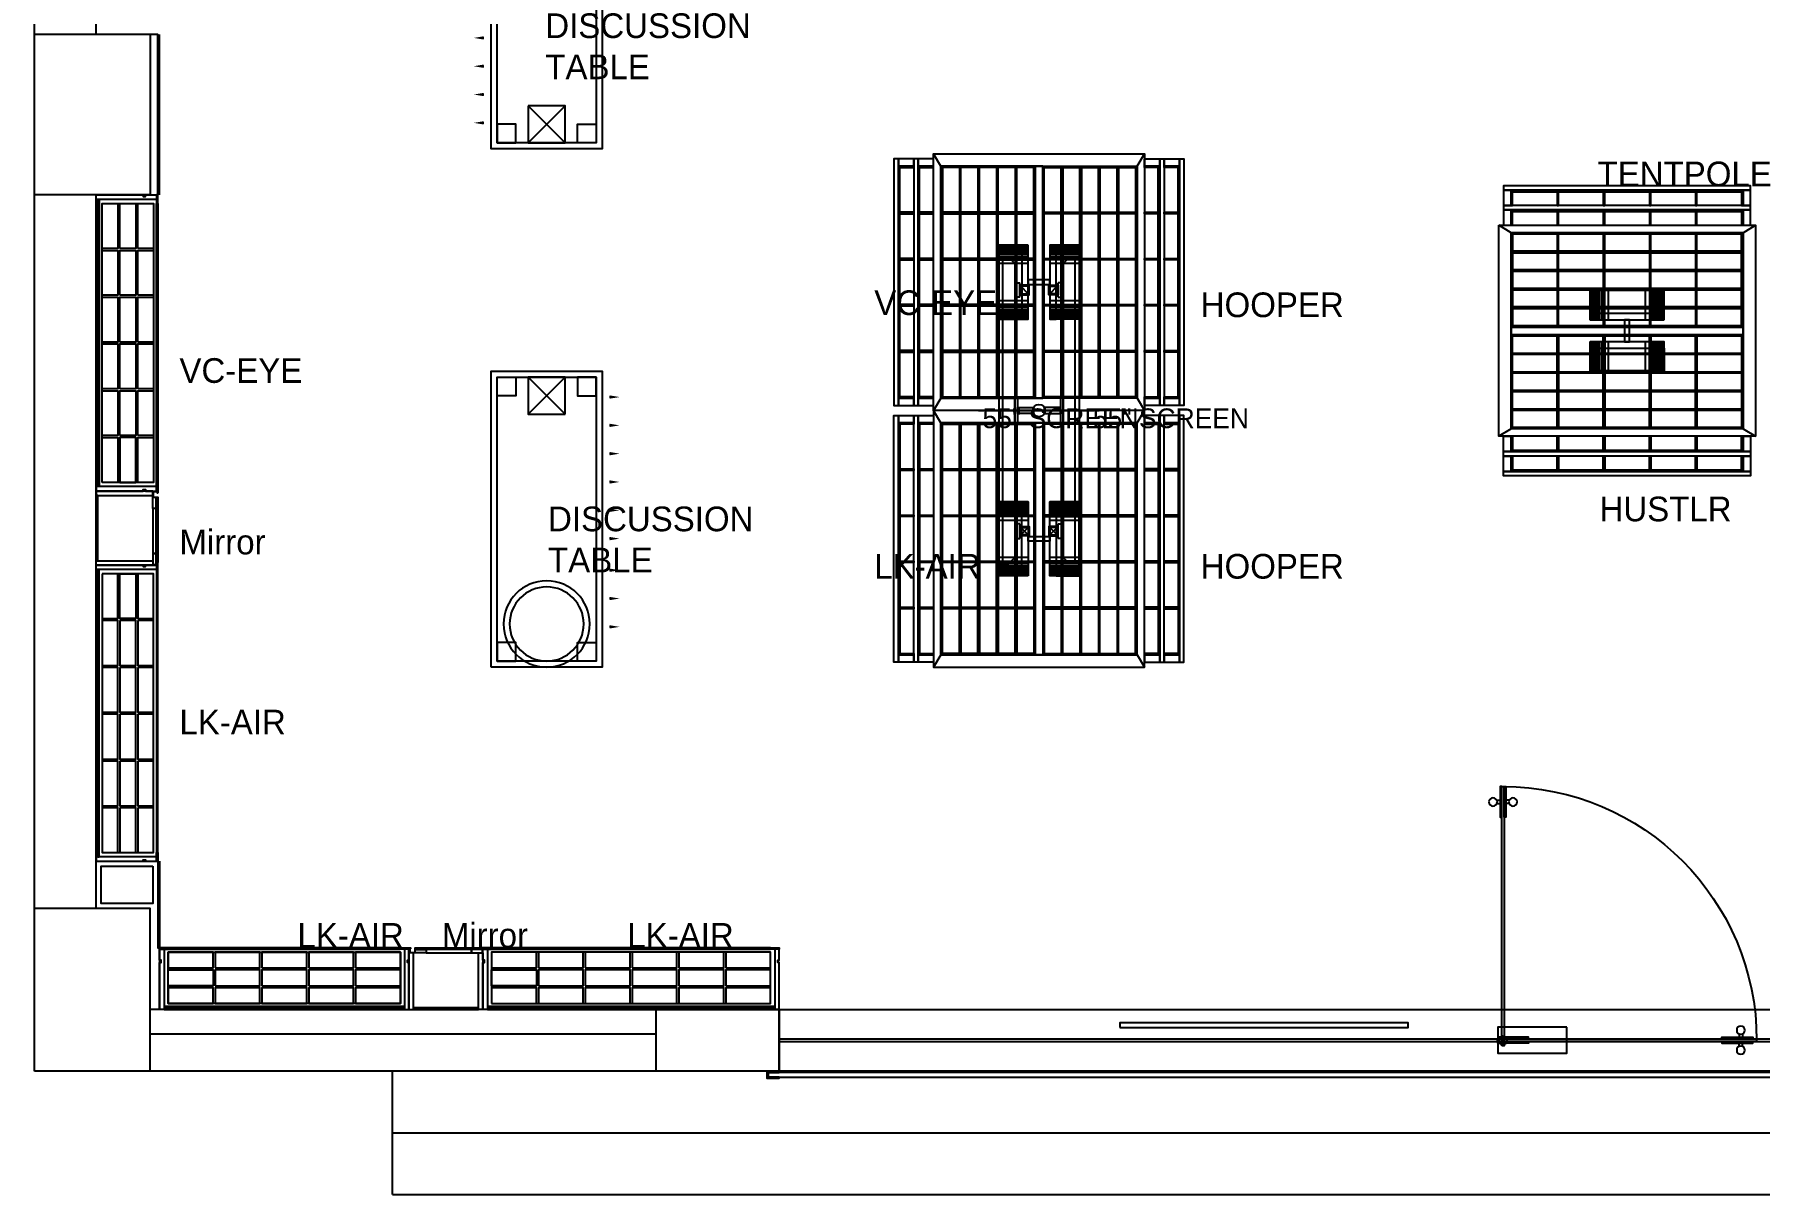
# Model space of a CAD drawing. Header units: metres. Extents: x 9275 to 22055, y -1037022 to -1028289.
# Drawn here: x 9275 to 16264, y -1037022 to -1032322 of the extents above; entities that cross this region are included whole.
import ezdxf

# ---------------------------------------------------------------- set-up
doc = ezdxf.new("R2010")
doc.units = ezdxf.units.M
for name, color, linetype in [('beam', 90, 'Continuous'), ('Column', 243, 'Continuous'), ('Floor-Unit', 1, 'Continuous'), ('Glass-FrontGlazing', 150, 'Continuous'), ('Glazing', 141, 'Continuous'), ('LENS_PARTITION', 21, 'Continuous'), ('LENS_TEXT', 31, 'Continuous'), ('LN-DIMENSION', 252, 'Continuous'), ('LN-ELEVATION-1', 81, 'Continuous'), ('LN-ELEVATION-2', 103, 'Continuous'), ('LN-ELEVATION-3', 125, 'Continuous'), ('LN-ELEVATION-4', 145, 'Continuous'), ('LN-ELEVATION-5', 167, 'Continuous'), ('Mirror', 4, 'Continuous'), ('shutter', 172, 'Continuous'), ('Steps', 4, 'Continuous'), ('TV', 3, 'Continuous'), ('wall', 5, 'Continuous')]:
    doc.layers.add(name, color=color, linetype=linetype)

# ---------------------------------------------------------------- blocks, each defined once
blk = doc.blocks.new('sfeqwef')
at = {"layer": 'beam'}
blk.add_lwpolyline([(-7983, -7973), (-8233, -7973), (-8233, -3017), (-7983, -3017)], close=True, dxfattribs=at)
at = {"layer": 'Column'}
for p, q in [((-4033, -469), (-4033, 0)), ((-7574, -469), (-7574, 0)), ((-4683, -469), (-4683, 0)), ((-8233, -469), (-7574, -469)), ((-4033, -469), (-4683, -469)), ((-7983, -2517), (-8233, -2517)), ((-7983, -3017), (-7983, -2517)), ((-7983, -3017), (-8233, -3017))]:
    blk.add_line(p, q, dxfattribs=at)
at = {"layer": 'LENS_PARTITION'}
for points in [[(-7383, -500), (-7733, -500), (-7733, -507), (-7983, -507), (-7983, -469), (-7574, -469), (-7574, -250), (-7383, -250)], [(-7403, -480), (-7554, -480), (-7554, -270), (-7403, -270)], [(-4683, -500), (-4033, -500), (-4033, -469), (-4683, -469)]]:
    blk.add_lwpolyline(points, close=True, dxfattribs=at)
at = {"layer": 'Mirror'}
for points in [[(-7383, -500), (-7733, -500)], [(-7383, -506), (-7733, -506)], [(-4683, -500), (-4033, -500)], [(-4683, -506), (-4033, -506)]]:
    blk.add_lwpolyline(points, dxfattribs=at)
at = {"layer": 'shutter'}
blk.add_lwpolyline([(-8233, -3017), (-8233, -2967), (-8261.9, -2967), (-8261.9, -3017), (-8257.2, -3017), (-8257.2, -2972.7), (-8238.1, -2972.7), (-8238.1, -3017), (-8233, -3017)], dxfattribs=at)
at = {"layer": 'shutter', "color": 5}
blk.add_lwpolyline([(-8257.2, -8017.3), (-8238.1, -8017.3), (-8238.1, -2972.7), (-8257.2, -2972.7)], close=True, dxfattribs=at)
at = {"layer": 'Steps'}
for p, q in [((-8733, -1450.4), (-8733, -12530)), ((-8733, -1450.4), (-8233, -1450.4)), ((-8483, -1450.4), (-8483, -12530))]:
    blk.add_line(p, q, dxfattribs=at)
at = {"layer": 'wall', "color": 1}
for p, q in [((-8233, -3017), (-8233, 0)), ((-8233, 0), (0, 0)), ((-7574, -250), (-4683, -250)), ((-4033, -250), (-471, -250)), ((-8083, -2517), (-8083, -469))]:
    blk.add_line(p, q, dxfattribs=at)
blk = doc.blocks.new('Entrance Door')
at = {"layer": 'Glazing'}
for p, q in [((30, -54.2), (18, -66.2)), ((1117.8, -31.3), (1117.8, -54.3)), ((1117.8, -89.2), (1117.8, -66.3)), ((1132.8, -31.3), (1132.8, -54.3)), ((1132.8, -89.2), (1132.8, -66.3)), ((-4.9, -1156.3), (18, -1156.3)), ((-4.9, -1171.3), (18, -1171.3)), ((52.9, -1156.3), (30, -1156.3)), ((52.9, -1171.3), (30, -1171.3))]:
    blk.add_line(p, q, dxfattribs=at)
for points in [[(320, -120.5), (0, -120.5), (0, 0), (320, 0)], [(-1.5, -66.2), (1198.8, -66.2), (1198.8, -54.2), (-1.5, -54.2)], [(0, -54.2), (142.5, -54.2), (142.5, -46.8), (0, -46.8)], [(0, -66.2), (142.5, -66.2), (142.5, -73.7), (0, -73.7)], [(18, -34.8), (18, -1235), (30, -1235), (30, -34.8)], [(1180.8, -54.3), (1038.3, -54.3), (1038.3, -46.8), (1180.8, -46.8)], [(1180.8, -66.3), (1038.3, -66.3), (1038.3, -73.8), (1180.8, -73.8)], [(18, -1092.5), (18, -1235), (10.5, -1235), (10.5, -1092.5)], [(30, -1092.5), (30, -1235), (37.5, -1235), (37.5, -1092.5)]]:
    blk.add_lwpolyline(points, close=True, dxfattribs=at)
for centre, radius in [((1125.3, -13.9), 19), ((24, -58.7), 19.8), ((1125.3, -106.6), 19), ((-22.4, -1163.8), 19), ((70.4, -1163.8), 19)]:
    blk.add_circle(centre, radius, dxfattribs=at)
blk.add_arc((24, -60.2), 1174.8, 270, 359.99955, dxfattribs=at)
blk = doc.blocks.new('GFCHGFD')
at = {"layer": 'LN-ELEVATION-1'}
for points in [[(-144.2, 105.2), (-126.2, 105.2), (-126.2, -123.8), (-144.2, -123.8)], [(-126.2, 99.2), (137.8, 99.2), (137.8, 105.2), (-126.2, 105.2)], [(155.8, 105.2), (137.8, 105.2), (137.8, -123.8), (155.8, -123.8)], [(-97.2, -137.8), (-97.2, -123.8), (-142.2, -123.8), (-142.2, -144.8), (-133.2, -144.8), (-133.2, -143.3), (-140.7, -143.3), (-140.7, -137.8)], [(85.8, -137.8), (85.8, -123.8), (130.8, -123.8), (130.8, -144.8), (121.8, -144.8), (121.8, -143.3), (129.3, -143.3), (129.3, -137.8)], [(147.8, -144.8), (147.8, -143.3), (152.3, -143.3), (152.3, -125.3), (130.8, -125.3), (130.8, -123.8), (153.8, -123.8), (153.8, -144.8)]]:
    blk.add_lwpolyline(points, close=True, dxfattribs=at)
at = {"layer": 'LN-ELEVATION-2'}
blk.add_lwpolyline([(-97.2, -137.8), (85.8, -137.8), (85.8, -123.8), (-97.2, -123.8)], close=True, dxfattribs=at)
at = {"layer": 'LN-ELEVATION-4'}
blk.add_line((121.8, -144.8), (-133.2, -144.8), dxfattribs=at)
at = {"layer": 'Mirror'}
blk.add_lwpolyline([(-140.7, -137.8), (129.3, -137.8), (129.3, -143.3), (-140.7, -143.3)], close=True, dxfattribs=at)
blk = doc.blocks.new('D-Table-1200')
at = {"layer": 'LN-ELEVATION-1', "linetype": 'ByBlock'}
for p, q in [((-1094.5, -480.3), (-1094.5, -479)), ((-979.8, -480.3), (-979.8, -479)), ((-865.1, -480.3), (-865.1, -479)), ((-750.4, -480.3), (-750.4, -479)), ((-635.6, -480.3), (-635.6, -479)), ((-520.9, -480.3), (-520.9, -479)), ((-392.9, -480.3), (-392.9, -479)), ((-278.1, -480.3), (-278.1, -479)), ((-163.4, -480.3), (-163.4, -479))]:
    blk.add_line(p, q, dxfattribs=at)
for points in [[(0, 0), (-1200, 0), (-1200, -450), (0, -450)], [(-25, -25), (-1175, -25), (-1175, -425), (-25, -425)]]:
    blk.add_lwpolyline(points, close=True, dxfattribs=at)
for radius in [175, 150]:
    blk.add_circle((-175, -225), radius, dxfattribs=at)
for points in [[(-1087.9, -480.3), (-1101.2, -480.3), (-1094.5, -520.3)], [(-973.1, -480.3), (-986.5, -480.3), (-979.8, -520.3)], [(-858.4, -480.3), (-871.8, -480.3), (-865.1, -520.3)], [(-743.7, -480.3), (-757, -480.3), (-750.4, -520.3)], [(-629, -480.3), (-642.3, -480.3), (-635.6, -520.3)], [(-514.2, -480.3), (-527.6, -480.3), (-520.9, -520.3)], [(-386.2, -480.3), (-399.5, -480.3), (-392.9, -520.3)], [(-271.5, -480.3), (-284.8, -480.3), (-278.1, -520.3)], [(-156.7, -480.3), (-170.1, -480.3), (-163.4, -520.3)]]:
    blk.add_solid(points, dxfattribs=at)
at = {"layer": 'LN-ELEVATION-5', "linetype": 'ByBlock'}
for p, q in [((-1025, -300), (-1175, -150)), ((-1175, -300), (-1025, -150))]:
    blk.add_line(p, q, dxfattribs=at)
for points in [[(-1100, -25), (-1175, -25), (-1175, -100), (-1100, -100)], [(-100, -25), (-25, -25), (-25, -100), (-100, -100)], [(-1025, -300), (-1175, -300), (-1175, -150), (-1025, -150)], [(-1100, -425), (-1175, -425), (-1175, -350), (-1100, -350)], [(-100, -425), (-25, -425), (-25, -350), (-100, -350)]]:
    blk.add_lwpolyline(points, close=True, dxfattribs=at)
blk = doc.blocks.new('12MM VC PLAN')
at = {"layer": 'LN-ELEVATION-1'}
for points in [[(-1200, 250), (-1200, 60), (-1194, 60), (-1194, 50), (-1200, 50), (-1200, 6), (-1182, 6), (-1182, 250)], [(-18, 238), (-1182, 238), (-1182, 244), (-18, 244)], [(0, 250), (0, 60), (-6, 60), (-6, 50), (0, 50), (0, 6), (-18, 6), (-18, 250)], [(-1165, 6), (-1165, 0), (-1200, 0), (-1200, 6)], [(-35, 6), (-35, 0), (0, 0), (0, 6)]]:
    blk.add_lwpolyline(points, close=True, dxfattribs=at)
at = {"layer": 'LN-ELEVATION-3'}
for p, q in [((-1182, 250), (-18, 250)), ((-1165, 6), (-35, 6)), ((-35, 0), (-1165, 0))]:
    blk.add_line(p, q, dxfattribs=at)
for points in [[(-1165, 226), (-35, 226), (-35, 18), (-1165, 18)], [(-1165, 226), (-983.3, 226), (-983.3, 162), (-1165, 162)], [(-975.3, 226), (-793.7, 226), (-793.7, 162), (-975.3, 162)], [(-785.7, 226), (-604, 226), (-604, 162), (-785.7, 162)], [(-596, 226), (-414.3, 226), (-414.3, 162), (-596, 162)], [(-406.3, 226), (-224.7, 226), (-224.7, 162), (-406.3, 162)], [(-216.7, 226), (-35, 226), (-35, 162), (-216.7, 162)], [(-1165, 90), (-983.3, 90), (-983.3, 154), (-1165, 154)], [(-975.3, 154), (-793.7, 154), (-793.7, 90), (-975.3, 90)], [(-785.7, 154), (-604, 154), (-604, 90), (-785.7, 90)], [(-596, 154), (-414.3, 154), (-414.3, 90), (-596, 90)], [(-406.3, 154), (-224.7, 154), (-224.7, 90), (-406.3, 90)], [(-216.7, 154), (-35, 154), (-35, 90), (-216.7, 90)], [(-1165, 82), (-983.3, 82), (-983.3, 18), (-1165, 18)], [(-975.3, 82), (-793.7, 82), (-793.7, 18), (-975.3, 18)], [(-785.7, 82), (-604, 82), (-604, 18), (-785.7, 18)], [(-596, 82), (-414.3, 82), (-414.3, 18), (-596, 18)], [(-406.3, 82), (-224.7, 82), (-224.7, 18), (-406.3, 18)], [(-216.7, 82), (-35, 82), (-35, 18), (-216.7, 18)]]:
    blk.add_lwpolyline(points, close=True, dxfattribs=at)
blk = doc.blocks.new('1010MM VC PLAN')
at = {"layer": 'LN-ELEVATION-1'}
for points in [[(-505.2, 24), (-505.2, -166), (-499.2, -166), (-499.2, -176), (-505.2, -176), (-505.2, -220), (-487.2, -220), (-487.2, 24)], [(486.8, 12), (-487.2, 12), (-487.2, 18), (486.8, 18)], [(504.8, 24), (504.8, -166), (498.8, -166), (498.8, -176), (504.8, -176), (504.8, -220), (486.8, -220), (486.8, 24)], [(-470.2, -220), (-470.2, -226), (-505.2, -226), (-505.2, -220)], [(469.8, -220), (469.8, -226), (504.8, -226), (504.8, -220)]]:
    blk.add_lwpolyline(points, close=True, dxfattribs=at)
at = {"layer": 'LN-ELEVATION-2'}
blk.add_lwpolyline([(470.2, 0), (-470.2, 0), (-470.2, -208), (470.2, -208)], close=True, dxfattribs=at)
at = {"layer": 'LN-ELEVATION-3'}
for p, q in [((-487.2, 24), (486.8, 24)), ((-470.2, -220), (469.8, -220)), ((469.8, -226), (-470.2, -226))]:
    blk.add_line(p, q, dxfattribs=at)
for points in [[(-470.2, 0), (-288.5, 0), (-288.5, -64), (-470.2, -64)], [(-280.5, 0), (-98.8, 0), (-98.8, -64), (-280.5, -64)], [(-90.8, 0), (90.8, 0), (90.8, -64), (-90.8, -64)], [(98.8, 0), (280.5, 0), (280.5, -64), (98.8, -64)], [(288.5, 0), (470.2, 0), (470.2, -64), (288.5, -64)], [(-470.2, -136), (-288.5, -136), (-288.5, -72), (-470.2, -72)], [(-280.5, -72), (-98.8, -72), (-98.8, -136), (-280.5, -136)], [(-90.8, -72), (90.8, -72), (90.8, -136), (-90.8, -136)], [(98.8, -72), (280.5, -72), (280.5, -136), (98.8, -136)], [(288.5, -72), (470.2, -72), (470.2, -136), (288.5, -136)], [(-470.2, -144), (-288.5, -144), (-288.5, -208), (-470.2, -208)], [(-280.5, -144), (-98.8, -144), (-98.8, -208), (-280.5, -208)], [(-90.8, -144), (90.8, -144), (90.8, -208), (-90.8, -208)], [(98.8, -144), (280.5, -144), (280.5, -208), (98.8, -208)], [(288.5, -144), (470.2, -144), (470.2, -208), (288.5, -208)]]:
    blk.add_lwpolyline(points, close=True, dxfattribs=at)
blk = doc.blocks.new('55 DER4')
at = {"layer": 'TV'}
for p, q in [((2111558.8, 1135690.5), (2111583.2, 1135690.5)), ((2111583.2, 1135690.5), (2111607.7, 1135666)), ((2111607.7, 1134473.9), (2111607.7, 1135666)), ((2111607.7, 1135587.9), (2111627.2, 1135587.9)), ((2111627.2, 1135587.9), (2111627.2, 1135529.3)), ((2111627.2, 1135529.3), (2111607.7, 1135529.3)), ((2111661.6, 1135543.3), (2111631, 1135573.9)), ((2111661.6, 1135573.9), (2111631, 1135543.3)), ((2111627.2, 1134610.6), (2111607.7, 1134610.6)), ((2111627.2, 1134610.6), (2111627.2, 1134552)), ((2111661.6, 1134597.1), (2111631, 1134566.5)), ((2111607.7, 1134552), (2111627.2, 1134552)), ((2111583.2, 1134449.5), (2111607.7, 1134473.9)), ((2111558.8, 1134449.5), (2111583.2, 1134449.5))]:
    blk.add_line(p, q, dxfattribs=at)
for points in [[(2111542.6, 1135690.5), (2111558.8, 1135690.5), (2111558.8, 1134449.5), (2111542.6, 1134449.5)], [(2111627.2, 1135577.7), (2111627.2, 1135539.5), (2111665.4, 1135539.5), (2111665.4, 1135577.7)], [(2111631, 1135573.9), (2111631, 1135543.3), (2111661.6, 1135543.3), (2111661.6, 1135573.9)], [(2111627.2, 1134562.7), (2111627.2, 1134600.9), (2111665.4, 1134600.9), (2111665.4, 1134562.7)], [(2111631, 1134566.5), (2111631, 1134597.1), (2111661.6, 1134597.1), (2111661.6, 1134566.5)]]:
    blk.add_lwpolyline(points, close=True, dxfattribs=at)
blk = doc.blocks.new('ffgd')
at = {"layer": 'LN-ELEVATION-4'}
blk.add_lwpolyline([(0, 47.3), (0, -41.5), (-20, -41.5), (-20, 47.3)], close=True, dxfattribs=at)
at = {"layer": 'LN-ELEVATION-5'}
for p, q in [((-159.9, 165.7), (-159.9, 47.3)), ((-159.7, 165.7), (-159.7, 47.3)), ((-159.4, 165.7), (-159.4, 47.3)), ((-159, 165.7), (-159, 47.3)), ((-158.5, 165.7), (-158.5, 47.3)), ((-157.9, 165.7), (-157.9, 47.3)), ((-157.1, 165.7), (-157.1, 47.3)), ((-156.1, 165.7), (-156.1, 47.3)), ((-154.1, 165.7), (-154.1, 47.3)), ((-151.1, 165.7), (-151.1, 47.3)), ((-146.1, 165.7), (-146.1, 47.3)), ((-141.1, 165.7), (-141.1, 47.3)), ((-135.1, 165.7), (-135.1, 47.3)), ((-128.1, 165.7), (-128.1, 47.3)), ((-120.1, 165.7), (-120.1, 47.3)), ((-111.1, 165.7), (-111.1, 47.3)), ((-102.1, 165.7), (-102.1, 47.3)), ((-85, 165.7), (-85, 47.3)), ((65, 165.7), (65, 47.3)), ((82.1, 165.7), (82.1, 47.3)), ((91.1, 165.7), (91.1, 47.3)), ((100.1, 165.7), (100.1, 47.3)), ((108.1, 165.7), (108.1, 47.3)), ((115.1, 165.7), (115.1, 47.3)), ((121.1, 165.7), (121.1, 47.3)), ((126.1, 165.7), (126.1, 47.3)), ((131.1, 165.7), (131.1, 47.3)), ((134.1, 165.7), (134.1, 47.3)), ((136.1, 165.7), (136.1, 47.3)), ((137.1, 165.7), (137.1, 47.3)), ((137.9, 165.7), (137.9, 47.3)), ((138.5, 165.7), (138.5, 47.3)), ((139, 165.7), (139, 47.3)), ((139.4, 165.7), (139.4, 47.3)), ((139.7, 165.7), (139.7, 47.3)), ((139.9, 165.7), (139.9, 47.3)), ((-159.9, -41.5), (-159.9, -159.9)), ((-159.7, -41.5), (-159.7, -159.9)), ((-159.4, -41.5), (-159.4, -159.9)), ((-159, -41.5), (-159, -159.9)), ((-158.5, -41.5), (-158.5, -159.9)), ((-157.9, -41.5), (-157.9, -159.9)), ((-157.1, -41.5), (-157.1, -159.9)), ((-156.1, -41.5), (-156.1, -159.9)), ((-154.1, -41.5), (-154.1, -159.9)), ((-151.1, -41.5), (-151.1, -159.9)), ((-146.1, -41.5), (-146.1, -159.9)), ((-141.1, -41.5), (-141.1, -159.9)), ((-135.1, -41.5), (-135.1, -159.9)), ((-128.1, -41.5), (-128.1, -159.9)), ((-120.1, -41.5), (-120.1, -159.9)), ((-111.1, -41.5), (-111.1, -159.9)), ((-102.1, -41.5), (-102.1, -159.9)), ((-85, -41.5), (-85, -159.9)), ((65, -41.5), (65, -159.9)), ((82.1, -41.5), (82.1, -159.9)), ((91.1, -41.5), (91.1, -159.9)), ((100.1, -41.5), (100.1, -159.9)), ((108.1, -41.5), (108.1, -159.9)), ((115.1, -41.5), (115.1, -159.9)), ((121.1, -41.5), (121.1, -159.9)), ((126.1, -41.5), (126.1, -159.9)), ((131.1, -41.5), (131.1, -159.9)), ((134.1, -41.5), (134.1, -159.9)), ((136.1, -41.5), (136.1, -159.9)), ((137.1, -41.5), (137.1, -159.9)), ((137.9, -41.5), (137.9, -159.9)), ((138.5, -41.5), (138.5, -159.9)), ((139, -41.5), (139, -159.9)), ((139.4, -41.5), (139.4, -159.9)), ((139.7, -41.5), (139.7, -159.9)), ((139.9, -41.5), (139.9, -159.9))]:
    blk.add_line(p, q, dxfattribs=at)
for points in [[(140, 73), (140, 165.7), (-160, 165.7), (-160, 73)], [(140, -67.1), (140, -159.9), (-160, -159.9), (-160, -67.1)]]:
    blk.add_lwpolyline(points, dxfattribs=at)
for points in [[(140, 73), (140, 47.3), (-160, 47.3), (-160, 73)], [(140, -41.5), (140, -67.1), (-160, -67.1), (-160, -41.5)]]:
    blk.add_lwpolyline(points, close=True, dxfattribs=at)
blk = doc.blocks.new('A$Cf47e29e2')
at = {"layer": 'LN-ELEVATION-1'}
for points in [[(-341.8, -6), (-341.8, 934), (453.2, 934), (453.2, -6)], [(40.7, -6), (40.7, 934), (-341.8, 934), (-341.8, -6)], [(-260.8, 747.2), (-260.8, 934), (-266.8, 934), (-266.8, 747.2)], [(-185.4, 747.2), (-185.4, 934), (-191.4, 934), (-191.4, 747.2)], [(-110.1, 747.2), (-110.1, 934), (-116.1, 934), (-116.1, 747.2)], [(-34.7, 747.2), (-34.7, 934), (-40.7, 934), (-40.7, 747.2)], [(70.7, -6), (70.7, 934), (40.7, 934), (40.7, -6)], [(70.7, -6), (70.7, 934), (453.2, 934), (453.2, -6)], [(146.1, 747.2), (146.1, 934), (152.1, 934), (152.1, 747.2)], [(221.4, 747.2), (221.4, 934), (227.4, 934), (227.4, 747.2)], [(296.8, 747.2), (296.8, 934), (302.8, 934), (302.8, 747.2)], [(372.2, 747.2), (372.2, 934), (378.2, 934), (378.2, 747.2)], [(40.7, 741.2), (40.7, 747.2), (-341.8, 747.2), (-341.8, 741.2)], [(-260.8, 560.4), (-260.8, 741.2), (-266.8, 741.2), (-266.8, 560.4)], [(-185.4, 560.4), (-185.4, 741.2), (-191.4, 741.2), (-191.4, 560.4)], [(-110.1, 560.4), (-110.1, 741.2), (-116.1, 741.2), (-116.1, 560.4)], [(-34.7, 560.4), (-34.7, 741.2), (-40.7, 741.2), (-40.7, 560.4)], [(70.7, 741.2), (70.7, 747.2), (453.2, 747.2), (453.2, 741.2)], [(146.1, 560.4), (146.1, 741.2), (152.1, 741.2), (152.1, 560.4)], [(221.4, 560.4), (221.4, 741.2), (227.4, 741.2), (227.4, 560.4)], [(296.8, 560.4), (296.8, 741.2), (302.8, 741.2), (302.8, 560.4)], [(372.2, 560.4), (372.2, 741.2), (378.2, 741.2), (378.2, 560.4)], [(40.7, 554.4), (40.7, 560.4), (-341.8, 560.4), (-341.8, 554.4)], [(70.7, 554.4), (70.7, 560.4), (453.2, 560.4), (453.2, 554.4)], [(-260.8, 373.6), (-260.8, 554.4), (-266.8, 554.4), (-266.8, 373.6)], [(-185.4, 373.6), (-185.4, 554.4), (-191.4, 554.4), (-191.4, 373.6)], [(-110.1, 373.6), (-110.1, 554.4), (-116.1, 554.4), (-116.1, 373.6)], [(-34.7, 373.6), (-34.7, 554.4), (-40.7, 554.4), (-40.7, 373.6)], [(146.1, 373.6), (146.1, 554.4), (152.1, 554.4), (152.1, 373.6)], [(221.4, 373.6), (221.4, 554.4), (227.4, 554.4), (227.4, 373.6)], [(296.8, 373.6), (296.8, 554.4), (302.8, 554.4), (302.8, 373.6)], [(372.2, 373.6), (372.2, 554.4), (378.2, 554.4), (378.2, 373.6)], [(40.7, 367.6), (40.7, 373.6), (-341.8, 373.6), (-341.8, 367.6)], [(-260.8, 186.8), (-260.8, 367.6), (-266.8, 367.6), (-266.8, 186.8)], [(-185.4, 186.8), (-185.4, 367.6), (-191.4, 367.6), (-191.4, 186.8)], [(-110.1, 186.8), (-110.1, 367.6), (-116.1, 367.6), (-116.1, 186.8)], [(-34.7, 186.8), (-34.7, 367.6), (-40.7, 367.6), (-40.7, 186.8)], [(70.7, 367.6), (70.7, 373.6), (453.2, 373.6), (453.2, 367.6)], [(146.1, 186.8), (146.1, 367.6), (152.1, 367.6), (152.1, 186.8)], [(221.4, 186.8), (221.4, 367.6), (227.4, 367.6), (227.4, 186.8)], [(296.8, 186.8), (296.8, 367.6), (302.8, 367.6), (302.8, 186.8)], [(372.2, 186.8), (372.2, 367.6), (378.2, 367.6), (378.2, 186.8)], [(40.7, 180.8), (40.7, 186.8), (-341.8, 186.8), (-341.8, 180.8)], [(-260.8, -6), (-260.8, 180.8), (-266.8, 180.8), (-266.8, -6)], [(-185.4, -6), (-185.4, 180.8), (-191.4, 180.8), (-191.4, -6)], [(-110.1, -6), (-110.1, 180.8), (-116.1, 180.8), (-116.1, -6)], [(-34.7, -6), (-34.7, 180.8), (-40.7, 180.8), (-40.7, -6)], [(70.7, 180.8), (70.7, 186.8), (453.2, 186.8), (453.2, 180.8)], [(146.1, -6), (146.1, 180.8), (152.1, 180.8), (152.1, -6)], [(221.4, -6), (221.4, 180.8), (227.4, 180.8), (227.4, -6)], [(296.8, -6), (296.8, 180.8), (302.8, 180.8), (302.8, -6)], [(372.2, -6), (372.2, 180.8), (378.2, 180.8), (378.2, -6)]]:
    blk.add_lwpolyline(points, close=True, dxfattribs=at)
for points in [[(-191.4, 928), (-335.8, 928), (-335.8, 747.2)], [(-116.1, 928), (-185.4, 928)], [(-40.7, 928), (-110.1, 928)], [(34.7, 747.2), (34.7, 928), (-34.7, 928)], [(76.7, 747.2), (76.7, 928), (146.1, 928)], [(152.1, 928), (221.4, 928)], [(227.4, 928), (296.8, 928)], [(302.8, 928), (447.2, 928), (447.2, 747.2)], [(-335.8, 741.2), (-335.8, 560.4)], [(34.7, 560.4), (34.7, 741.2)], [(76.7, 560.4), (76.7, 741.2)], [(447.2, 741.2), (447.2, 560.4)], [(-335.8, 554.4), (-335.8, 373.6)], [(34.7, 373.6), (34.7, 554.4)], [(76.7, 373.6), (76.7, 554.4)], [(447.2, 554.4), (447.2, 373.6)], [(-335.8, 367.6), (-335.8, 186.8)], [(34.7, 186.8), (34.7, 367.6)], [(76.7, 186.8), (76.7, 367.6)], [(447.2, 367.6), (447.2, 186.8)], [(-335.8, 180.8), (-335.8, 0), (-191.4, 0)], [(-34.7, 0), (34.7, 0), (34.7, 180.8)], [(146.1, 0), (76.7, 0), (76.7, 180.8)], [(447.2, 180.8), (447.2, 0), (302.8, 0)], [(-185.4, 0), (-116.1, 0)], [(-110.1, 0), (-40.7, 0)], [(221.4, 0), (152.1, 0)], [(296.8, 0), (227.4, 0)]]:
    blk.add_lwpolyline(points, dxfattribs=at)
at = {"layer": 'LN-ELEVATION-2'}
blk.add_lwpolyline([(-371.8, -56), (-371.8, 984), (483.2, 984), (483.2, -56)], close=True, dxfattribs=at)
for points in [[(-341.8, 934), (-371.8, 984)], [(453.2, 934), (483.2, 984)], [(-341.8, -6), (-371.8, -56)], [(453.2, -6), (483.2, -56)]]:
    blk.add_lwpolyline(points, dxfattribs=at)
at = {"layer": 'LN-ELEVATION-3'}
for points in [[(-433.8, -36), (-433.8, 964), (-451.8, 964), (-451.8, -36)], [(-371.8, 934), (-371.8, 964), (-433.8, 964), (-433.8, 934)], [(483.2, 934), (483.2, 964), (545.2, 964), (545.2, 934)], [(545.2, -36), (545.2, 964), (563.2, 964), (563.2, -36)], [(-371.8, -36), (-371.8, -6), (-433.8, -6), (-433.8, -36)], [(483.2, -36), (483.2, -6), (545.2, -6), (545.2, -36)]]:
    blk.add_lwpolyline(points, close=True, dxfattribs=at)
at = {"layer": 'LN-ELEVATION-4'}
for points in [[(-513.8, -36), (-513.8, 964), (-531.8, 964), (-531.8, -36)], [(-451.8, 934), (-451.8, 964), (-513.8, 964), (-513.8, 934)], [(-371.8, 928), (-371.8, 934), (-433.8, 934), (-433.8, 928)], [(-427.8, 747.2), (-427.8, 928), (-433.8, 928), (-433.8, 747.2)], [(483.2, 928), (483.2, 934), (545.2, 934), (545.2, 928)], [(539.2, 747.2), (539.2, 928), (545.2, 928), (545.2, 747.2)], [(563.2, 934), (563.2, 964), (625.2, 964), (625.2, 934)], [(625.2, -36), (625.2, 964), (643.2, 964), (643.2, -36)], [(-371.8, 741.2), (-371.8, 747.2), (-433.8, 747.2), (-433.8, 741.2)], [(-427.8, 560.4), (-427.8, 741.2), (-433.8, 741.2), (-433.8, 560.4)], [(483.2, 741.2), (483.2, 747.2), (545.2, 747.2), (545.2, 741.2)], [(539.2, 560.4), (539.2, 741.2), (545.2, 741.2), (545.2, 560.4)], [(-371.8, 554.4), (-371.8, 560.4), (-433.8, 560.4), (-433.8, 554.4)], [(483.2, 554.4), (483.2, 560.4), (545.2, 560.4), (545.2, 554.4)], [(-427.8, 373.6), (-427.8, 554.4), (-433.8, 554.4), (-433.8, 373.6)], [(539.2, 373.6), (539.2, 554.4), (545.2, 554.4), (545.2, 373.6)], [(-371.8, 367.6), (-371.8, 373.6), (-433.8, 373.6), (-433.8, 367.6)], [(-427.8, 186.8), (-427.8, 367.6), (-433.8, 367.6), (-433.8, 186.8)], [(483.2, 367.6), (483.2, 373.6), (545.2, 373.6), (545.2, 367.6)], [(539.2, 186.8), (539.2, 367.6), (545.2, 367.6), (545.2, 186.8)], [(-371.8, 180.8), (-371.8, 186.8), (-433.8, 186.8), (-433.8, 180.8)], [(-427.8, 0), (-427.8, 180.8), (-433.8, 180.8), (-433.8, 0)], [(483.2, 180.8), (483.2, 186.8), (545.2, 186.8), (545.2, 180.8)], [(539.2, 0), (539.2, 180.8), (545.2, 180.8), (545.2, 0)], [(-371.8, -6), (-371.8, 0), (-433.8, 0), (-433.8, -6)], [(483.2, -6), (483.2, 0), (545.2, 0), (545.2, -6)], [(-451.8, -36), (-451.8, -6), (-513.8, -6), (-513.8, -36)], [(563.2, -36), (563.2, -6), (625.2, -6), (625.2, -36)]]:
    blk.add_lwpolyline(points, close=True, dxfattribs=at)
at = {"layer": 'LN-ELEVATION-5'}
for points in [[(-451.8, 928), (-451.8, 934), (-513.8, 934), (-513.8, 928)], [(-507.8, 747.2), (-507.8, 928), (-513.8, 928), (-513.8, 747.2)], [(563.2, 928), (563.2, 934), (625.2, 934), (625.2, 928)], [(619.2, 747.2), (619.2, 928), (625.2, 928), (625.2, 747.2)], [(-451.8, 741.2), (-451.8, 747.2), (-513.8, 747.2), (-513.8, 741.2)], [(-507.8, 560.4), (-507.8, 741.2), (-513.8, 741.2), (-513.8, 560.4)], [(563.2, 741.2), (563.2, 747.2), (625.2, 747.2), (625.2, 741.2)], [(619.2, 560.4), (619.2, 741.2), (625.2, 741.2), (625.2, 560.4)], [(-451.8, 554.4), (-451.8, 560.4), (-513.8, 560.4), (-513.8, 554.4)], [(563.2, 554.4), (563.2, 560.4), (625.2, 560.4), (625.2, 554.4)], [(-507.8, 373.6), (-507.8, 554.4), (-513.8, 554.4), (-513.8, 373.6)], [(619.2, 373.6), (619.2, 554.4), (625.2, 554.4), (625.2, 373.6)], [(-451.8, 367.6), (-451.8, 373.6), (-513.8, 373.6), (-513.8, 367.6)], [(-507.8, 186.8), (-507.8, 367.6), (-513.8, 367.6), (-513.8, 186.8)], [(563.2, 367.6), (563.2, 373.6), (625.2, 373.6), (625.2, 367.6)], [(619.2, 186.8), (619.2, 367.6), (625.2, 367.6), (625.2, 186.8)], [(-451.8, 180.8), (-451.8, 186.8), (-513.8, 186.8), (-513.8, 180.8)], [(-507.8, 0), (-507.8, 180.8), (-513.8, 180.8), (-513.8, 0)], [(563.2, 180.8), (563.2, 186.8), (625.2, 186.8), (625.2, 180.8)], [(619.2, 0), (619.2, 180.8), (625.2, 180.8), (625.2, 0)], [(-451.8, -6), (-451.8, 0), (-513.8, 0), (-513.8, -6)], [(563.2, -6), (563.2, 0), (625.2, 0), (625.2, -6)]]:
    blk.add_lwpolyline(points, close=True, dxfattribs=at)
at = {"layer": 'LN-DIMENSION', "xscale": -1, "rotation": 270}
blk.add_blockref('ffgd', (52.8, 474), dxfattribs=at)

msp = doc.modelspace()

# ---------------------------------------------------------------- linework, layer by layer
msp.add_lwpolyline([(13672.8, -1036344.6), (14840.8, -1036344.6), (14840.8, -1036326.6), (13672.8, -1036326.6)], close=True)
at = {"layer": 'Floor-Unit'}
msp.add_line((13100.4, -1033845.2), (13589.4, -1033845.2), dxfattribs=at)
for points in [[(13247.5, -1033895.2), (13247.5, -1033795.2), (13257.5, -1033795.2), (13257.5, -1033895.2)], [(13442.3, -1033895.2), (13442.3, -1033795.2), (13432.3, -1033795.2), (13432.3, -1033895.2)]]:
    msp.add_lwpolyline(points, close=True, dxfattribs=at)
for points in [[(13323.2, -1033857.7), (13257.5, -1033857.7), (13257.5, -1033832.7), (13323.2, -1033832.7), (13323.2, -1033857.7)], [(13366.5, -1033857.7), (13432.3, -1033857.7), (13432.3, -1033832.7), (13366.5, -1033832.7), (13366.5, -1033857.7)]]:
    msp.add_lwpolyline(points, dxfattribs=at)
msp.add_circle((13344.9, -1033845.2), 25, dxfattribs=at)
at = {"layer": 'Glass-FrontGlazing'}
msp.add_lwpolyline([(17248.4, -1036401.7), (17248.4, -1036391.7), (12292.4, -1036391.7), (12292.4, -1036401.7)], close=True, dxfattribs=at)

# ---------------------------------------------------------------- block references
for name, p, rotation in [('sfeqwef', (9275.4, -1028288.7), 90), ('A$Cf47e29e2', (15263.4, -1033466.5), 270)]:
    msp.add_blockref(name, p, dxfattribs=dict(rotation=rotation))
msp.add_blockref('A$Cf47e29e2', (13289.2, -1033789.2))
at = {"xscale": -1, "rotation": 180}
msp.add_blockref('A$Cf47e29e2', (13289.2, -1033901.2), dxfattribs=at)
at = {"layer": 'Floor-Unit', "xscale": -1}
for name, p, rotation in [('D-Table-1200', (11575.4, -1031585.2), 270), ('55 DER4', (-2098360.2, 101224.7), 180), ('D-Table-1200', (11125.4, -1034885.2), 90), ('12MM VC PLAN', (9775.4, -1035671.7), 90), ('1010MM VC PLAN', (10287.6, -1036247.7), 180), ('12MM VC PLAN', (12292.4, -1036021.7), 180)]:
    msp.add_blockref(name, p, dxfattribs=dict(at, rotation=rotation))
at = {"layer": 'Floor-Unit'}
for name, p, rotation in [('12MM VC PLAN', (9775.4, -1032971.7), 90), ('55 DER4', (2125050, 101224.7), 180), ('GFCHGFD', (9630.6, -1034327.6), 90), ('GFCHGFD', (10948.2, -1036166.5), 180)]:
    msp.add_blockref(name, p, dxfattribs=dict(at, rotation=rotation))
at = {"layer": 'Glass-FrontGlazing', "xscale": -0.8748098701440421, "yscale": 0.8748098701440421, "zscale": 0.8748098701440421, "rotation": 179.9995481538582}
msp.add_blockref('Entrance Door', (15203.7, -1036449.2), dxfattribs=at)

# ---------------------------------------------------------------- texts
at = {"layer": 'Floor-Unit', "color": 0, "char_height": 80, "attachment_point": 1}
for insert in [(13116.1, -1033836.8), (13563.1, -1033836.8)]:
    msp.add_mtext('\\pxqc,t3;55" SCREEN', dxfattribs=dict(at, insert=insert))
at = {"layer": 'LENS_TEXT', "linetype": 'Continuous', "char_height": 100, "attachment_point": 1}
for s, insert, width in [('\\pxql;DISCUSSION TABLE', (11344.9, -1032236.1), 551.363), ('\\pxql;TENTPOLE', (15607.9, -1032836.7), 244.677), ('\\pxql;VC-EYE', (12677.7, -1033358.4), 244.677), ('\\pxql;HOOPER', (14000.1, -1033366.9), 244.677), ('\\pxql;VC-EYE', (9862.6, -1033633.2), 244.677), ('\\pxql;DISCUSSION TABLE', (11355.9, -1034234.4), 551.363), ('\\pxql;HUSTLR', (15615.8, -1034194.2), 244.677), ('\\pxql;Mirror', (9862.6, -1034328.2), 244.677), ('\\pxql;LK-AIR', (12677.7, -1034426.4), 244.677), ('\\pxql;HOOPER', (14000.1, -1034426.4), 244.677), ('\\pxql;LK-AIR', (9862.6, -1035057.7), 244.677), ('\\pxql;Mirror', (10925.7, -1035922), 244.677), ('\\pxql;LK-AIR', (10340.7, -1035922), 244.677), ('\\pxql;LK-AIR', (11677.2, -1035922), 244.677)]:
    msp.add_mtext(s, dxfattribs=dict(at, insert=insert, width=width))

doc.saveas('drawing.dxf')
